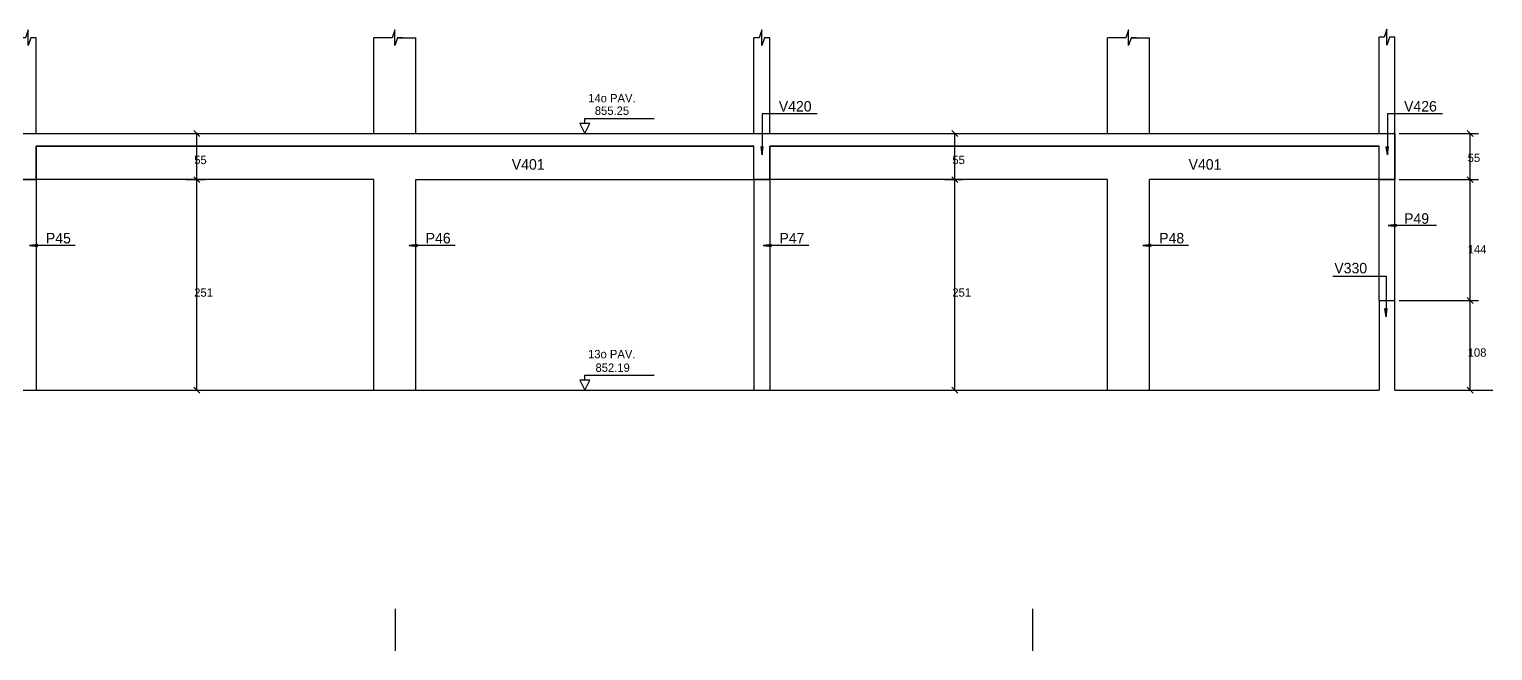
# Model space of a CAD drawing. Header units: metres. Extents: x -5 to 7619, y -6 to 3800.
# Drawn here: x 3845 to 5589, y 830 to 1570 of the extents above; entities that cross this region are included whole.
import ezdxf

# ---------------------------------------------------------------- set-up
doc = ezdxf.new("R2010")
doc.units = ezdxf.units.M

msp = doc.modelspace()

# ---------------------------------------------------------------- linework, layer by layer
at = {"layer": '2', "color": 2}
for p, q in [((4048.435195, 1442.760148), (4041.364127, 1449.831216)), ((4951.764113, 1442.760148), (4944.693045, 1449.831216)), ((5565.795856, 1442.760148), (5558.724788, 1449.831216)), ((4048.435195, 1387.760148), (4041.364127, 1394.831216)), ((4048.435195, 1387.760148), (4041.364127, 1394.831216)), ((4951.764113, 1387.760148), (4944.693045, 1394.831216)), ((4951.764113, 1387.760148), (4944.693045, 1394.831216)), ((5565.795856, 1387.760148), (5558.724788, 1394.831216)), ((5565.795856, 1387.760148), (5558.724788, 1394.831216)), ((5565.795856, 1243.760148), (5558.724788, 1250.831216)), ((5565.795856, 1243.760148), (5558.724788, 1250.831216)), ((4048.435195, 1136.760148), (4041.364127, 1143.831216)), ((4951.764113, 1136.760148), (4944.693045, 1143.831216)), ((5565.795856, 1136.760148), (5558.724788, 1143.831216))]:
    msp.add_line(p, q, dxfattribs=at)
at = {"layer": '3', "color": 3}
for p, q in [((3853.59, 1446.295682), (3853.59, 1560.455238)), ((4256.09, 1446.295682), (4256.09, 1560.455238)), ((4306.09, 1446.295682), (4306.09, 1560.455238)), ((4708.59, 1446.295682), (4708.59, 1560.455238)), ((4727.59, 1446.295682), (4727.59, 1560.455238)), ((5130.09, 1446.295682), (5130.09, 1560.455238)), ((5180.09, 1446.295682), (5180.09, 1560.455238)), ((5453.59, 1446.295682), (5453.59, 1560.990873)), ((5472.59, 1446.295682), (5472.59, 1560.990873)), ((4501.349741, 1458.295682), (4507.349741, 1446.295682)), ((4513.349741, 1458.295682), (4501.349741, 1458.295682)), ((4507.349741, 1464.295682), (4589.924006, 1464.295682)), ((4507.349741, 1458.295682), (4507.349741, 1464.295682)), ((4507.349741, 1446.295682), (4513.349741, 1458.295682)), ((5180.09, 1140.295682), (5180.09, 1391.295682)), ((5472.59, 1247.295682), (5472.59, 1391.295682)), ((4501.349741, 1152.295682), (4507.349741, 1140.295682)), ((4513.349741, 1152.295682), (4501.349741, 1152.295682)), ((4507.349741, 1158.295682), (4589.924006, 1158.295682)), ((4507.349741, 1152.295682), (4507.349741, 1158.295682)), ((4507.349741, 1140.295682), (4513.349741, 1152.295682)), ((4281.321223, 879.93055), (4281.321223, 829.93105)), ((5040.832831, 879.93055), (5040.832831, 829.93105))]:
    msp.add_line(p, q, dxfattribs=at)
for points in [[(4256.09, 1140.295682), (4256.09, 1391.295682), (3853.59, 1391.295682), (3853.59, 1140.295682)], [(4306.09, 1140.295682), (4306.09, 1391.295682), (4708.59, 1391.295682), (4708.59, 1140.295682)], [(5130.09, 1140.295682), (5130.09, 1391.295682), (4727.59, 1391.295682), (4727.59, 1140.295682)], [(5453.59, 1247.295682), (5453.59, 1391.295682), (5180.09, 1391.295682)]]:
    msp.add_lwpolyline(points, dxfattribs=at)
at = {"layer": '6', "color": 6}
for p, q in [((2099.09, 1446.295682), (5453.59, 1446.295682)), ((3853.59, 1431.295682), (4708.59, 1431.295682)), ((3853.59, 1391.295682), (3853.59, 1431.295682)), ((4708.59, 1391.295682), (4708.59, 1431.295682)), ((4727.59, 1431.295682), (5453.59, 1431.295682)), ((4727.59, 1391.295682), (4727.59, 1431.295682)), ((5453.59, 1446.295682), (5472.59, 1446.295682)), ((5453.59, 1391.295682), (5453.59, 1431.295682)), ((5472.59, 1434.295682), (5472.59, 1446.295682)), ((5472.59, 1391.295682), (5472.59, 1434.295682)), ((3834.59, 1391.295682), (3853.59, 1391.295682)), ((4708.59, 1391.295682), (4727.59, 1391.295682)), ((5453.59, 1391.295682), (5472.59, 1391.295682)), ((5453.59, 1247.295682), (5453.59, 1140.295682)), ((5453.59, 1247.295682), (5472.59, 1247.295682)), ((5472.59, 1140.295682), (5472.59, 1247.295682)), ((2099.09, 1140.295682), (5453.59, 1140.295682)), ((5472.59, 1140.295682), (5589.09, 1140.295682))]:
    msp.add_line(p, q, dxfattribs=at)
at = {"layer": '8', "color": 8}
msp.add_lwpolyline([(2099.09, 1391.295682), (2099.09, 1446.295682), (5472.59, 1446.295682), (5472.59, 1391.295682), (5453.59, 1391.295682), (5453.59, 1431.295682), (4727.59, 1431.295682), (4727.59, 1391.295682), (4708.59, 1391.295682), (4708.59, 1431.295682), (3853.59, 1431.295682), (3853.59, 1391.295682), (3834.59, 1391.295682), (3834.59, 1431.295682), (2979.59, 1431.295682), (2979.59, 1391.295682), (2960.59, 1391.295682), (2960.59, 1431.295682), (2118.09, 1431.295682), (2118.09, 1391.295682), (2099.09, 1391.295682)], dxfattribs=at)
at = {"layer": '9', "color": 9}
for p, q in [((4277.923327, 1560.455238), (4256.09, 1560.455238)), ((4284.256655, 1560.455238), (4306.09, 1560.455238)), ((5151.923327, 1560.455238), (5130.09, 1560.455238)), ((5158.256655, 1560.455238), (5180.09, 1560.455238)), ((4043.831444, 1446.295682), (4054.899661, 1446.295682)), ((4044.899661, 1391.295682), (4044.899661, 1446.295682)), ((4947.160362, 1446.295682), (4958.228579, 1446.295682)), ((4948.228579, 1391.295682), (4948.228579, 1446.295682)), ((5477.59, 1446.295682), (5572.260322, 1446.295682)), ((5562.260322, 1391.295682), (5562.260322, 1446.295682)), ((4032.369257, 1391.295682), (4054.899661, 1391.295682)), ((4044.899661, 1140.295682), (4044.899661, 1391.295682)), ((4935.698175, 1391.295682), (4958.228579, 1391.295682)), ((4948.228579, 1140.295682), (4948.228579, 1391.295682)), ((5477.59, 1391.295682), (5572.260322, 1391.295682)), ((5562.260322, 1247.295682), (5562.260322, 1391.295682)), ((5477.59, 1247.295682), (5572.260322, 1247.295682)), ((5562.260322, 1140.295682), (5562.260322, 1247.295682)), ((4047.202675, 1140.295682), (4054.899661, 1140.295682)), ((4950.531594, 1140.295682), (4958.228579, 1140.295682)), ((5539.882246, 1140.295682), (5572.260322, 1140.295682))]:
    msp.add_line(p, q, dxfattribs=at)
for points in [[(3853.59, 1560.455238), (3847.256655, 1560.455238), (3844.09, 1550.955238), (3844.09, 1569.955238), (3840.923327, 1560.455238), (3834.59, 1560.455238)], [(4290.59, 1560.455238), (4284.256655, 1560.455238), (4281.09, 1550.955238), (4281.09, 1569.955238), (4277.923327, 1560.455238), (4271.59, 1560.455238)], [(4727.59, 1560.455238), (4721.256655, 1560.455238), (4718.09, 1550.955238), (4718.09, 1569.955238), (4714.923327, 1560.455238), (4708.59, 1560.455238)], [(5164.59, 1560.455238), (5158.256655, 1560.455238), (5155.09, 1550.955238), (5155.09, 1569.955238), (5151.923327, 1560.455238), (5145.59, 1560.455238)], [(5472.59, 1560.990873), (5466.256655, 1560.990873), (5463.09, 1551.490873), (5463.09, 1570.490872), (5459.923327, 1560.990873), (5453.59, 1560.990873)], [(4784.296783, 1469.590948), (4718.605509, 1469.590948), (4718.605509, 1420.915052), (4717.300247, 1430.829501), (4718.605509, 1420.915052), (4719.910771, 1430.829501)], [(5529.296783, 1469.590948), (5463.605509, 1469.590948), (5463.605509, 1420.915052), (5462.300247, 1430.829501), (5463.605509, 1420.915052), (5464.910771, 1430.829501)], [(5522.109021, 1336.715295), (5464.457274, 1336.715295), (5474.371722, 1338.020557), (5464.457274, 1336.715295), (5474.371722, 1335.410033)], [(3900.256267, 1312.774042), (3845.657767, 1312.774042), (3855.572216, 1314.079304), (3845.657767, 1312.774042), (3855.572216, 1311.46878)], [(4352.756267, 1312.774042), (4298.157767, 1312.774042), (4308.072216, 1314.079304), (4298.157767, 1312.774042), (4308.072216, 1311.46878)], [(4774.256267, 1312.774042), (4719.657767, 1312.774042), (4729.572216, 1314.079304), (4719.657767, 1312.774042), (4729.572216, 1311.46878)], [(5226.756267, 1312.774042), (5172.157767, 1312.774042), (5182.072216, 1314.079304), (5172.157767, 1312.774042), (5182.072216, 1311.46878)], [(5398.760436, 1276.427327), (5461.966191, 1276.427327), (5461.966191, 1227.751431), (5460.660929, 1237.665879), (5461.966191, 1227.751431), (5463.271453, 1237.665879)]]:
    msp.add_lwpolyline(points, dxfattribs=at)

# ---------------------------------------------------------------- texts
at = {"layer": '2', "color": 2}
for s, p in [('55', (4041.899661, 1409.795682)), ('55', (4945.228579, 1409.795682)), ('55', (5559.260322, 1412.295682)), ('144', (5559.260322, 1303.295682)), ('251', (4041.899661, 1251.795682)), ('251', (4945.228579, 1251.795682)), ('108', (5559.260322, 1180.295682))]:
    msp.add_text(s, height=10, dxfattribs=at).set_placement(p)
at = {"layer": '3', "color": 3}
for s, height, p in [('14o PAV.', 10, (4511.334322, 1483.404021)), ('V420', 12.5, (4738.466469, 1472.45804)), ('V426', 12.5, (5483.466469, 1472.45804)), ('855.25', 10, (4519.197316, 1468.449387)), ('V401', 12.5, (4420.315265, 1403.20735)), ('V401', 12.5, (5226.756267, 1403.20735)), ('P49', 12.5, (5483.48526, 1338.739334)), ('P45', 12.5, (3865.201106, 1315.313434)), ('P46', 12.5, (4317.701106, 1315.313434)), ('P47', 12.5, (4739.201106, 1315.313434)), ('P48', 12.5, (5191.701106, 1315.313434)), ('V330', 12.5, (5400.365118, 1279.640213)), ('13o PAV.', 10, (4511.172951, 1178.400658)), ('852.19', 10, (4520.011183, 1162.217203))]:
    msp.add_text(s, height=height, dxfattribs=at).set_placement(p)

doc.saveas('drawing.dxf')
